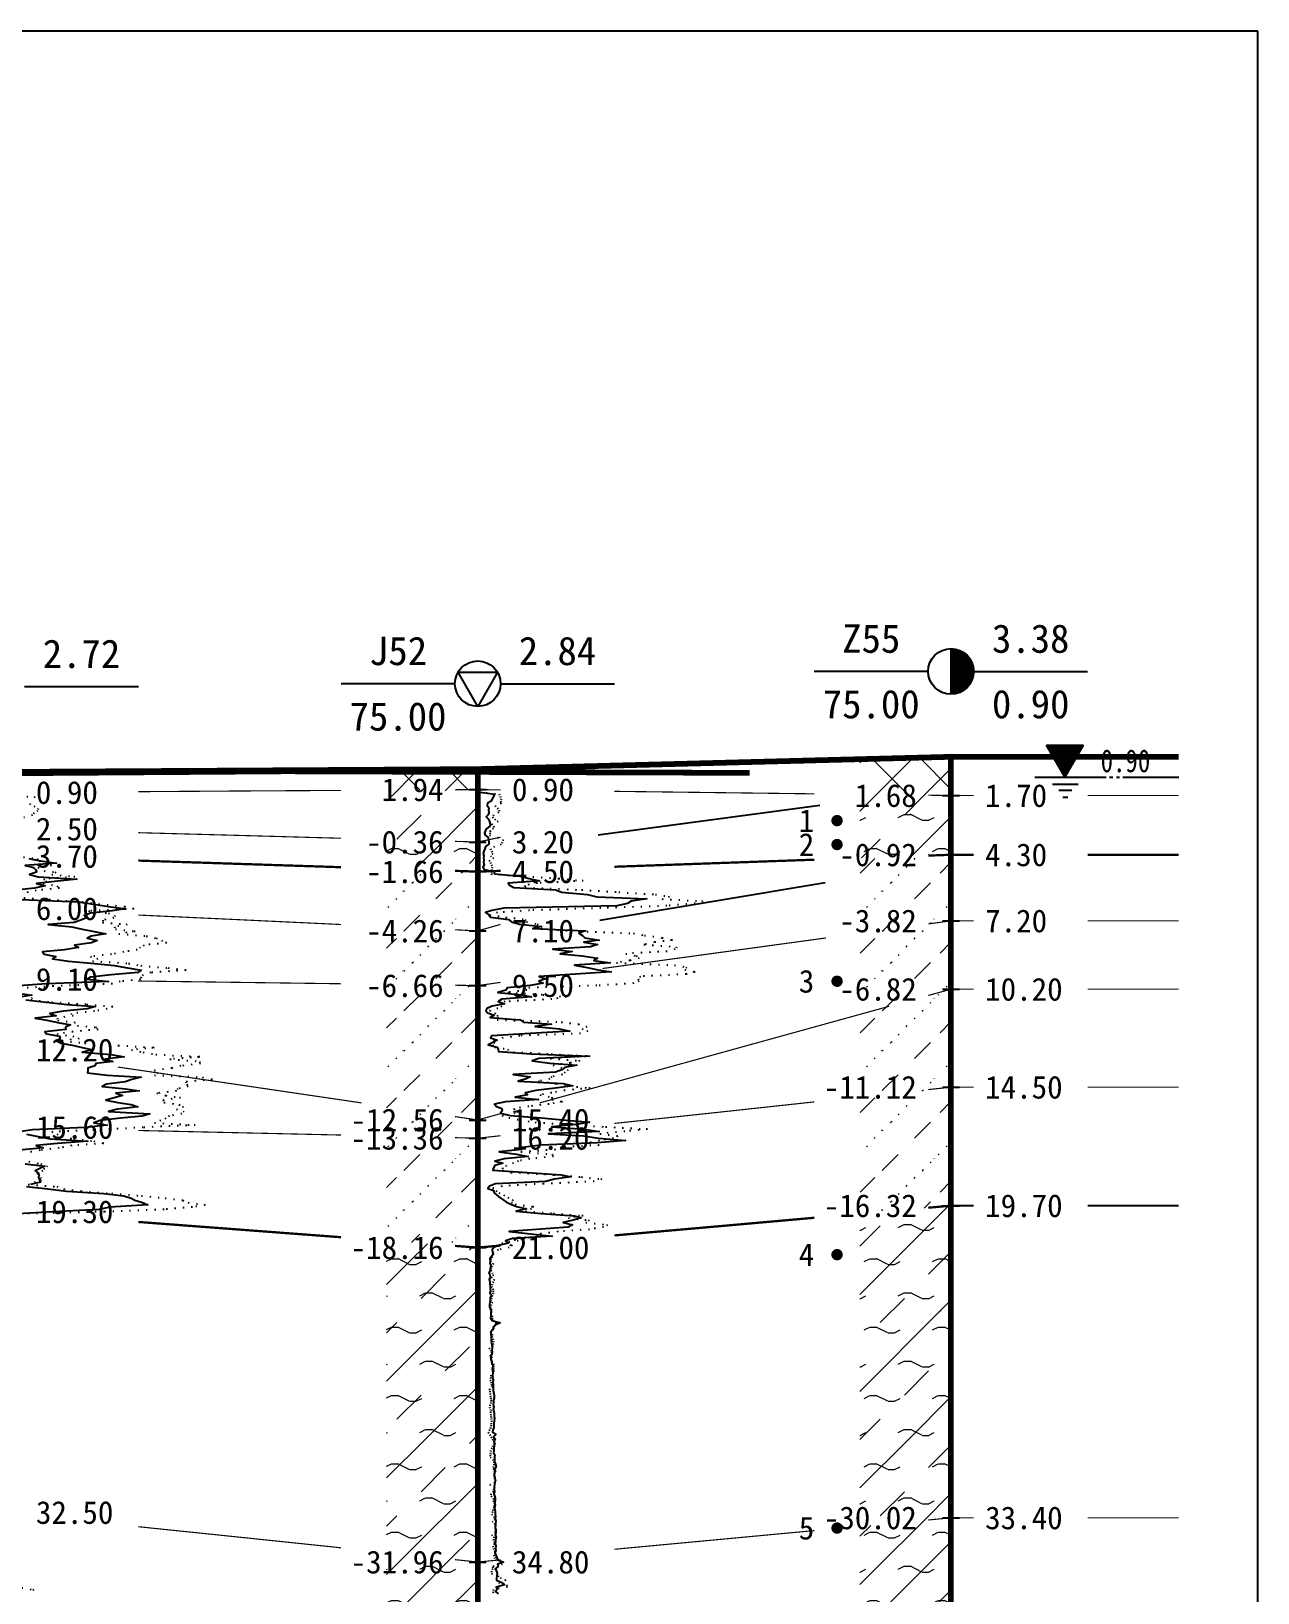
# Model space of a CAD drawing. Extents: x -37 to 3540, y -1485 to 297.
# Drawn here: x 550.8 to 658.5, y -449.1 to -312 of the extents above; entities that cross this region are included whole.
import ezdxf
from ezdxf.enums import TextEntityAlignment as Align

# ---------------------------------------------------------------- set-up
doc = ezdxf.new("R2010")
doc.units = 0
doc.linetypes.add('DOT', pattern=[6.35, 0, -6.35])
doc.layers.get('0').update_dxf_attribs({"linetype": 'CONTINUOUS'})
for name, color, linetype in [('CURVE', 200, 'CONTINUOUS'), ('FRAME', 7, 'CONTINUOUS'), ('HOLE', 41, 'CONTINUOUS'), ('SAMPLE', 1, 'CONTINUOUS'), ('STRATUM', 241, 'CONTINUOUS')]:
    doc.layers.add(name, color=color, linetype=linetype)
doc.layers.add('HATCH', color=7, linetype='CONTINUOUS', lineweight=13)
doc.styles.add('ST', font='')
doc.styles.get('ST').set_extended_font_data('SimSun')
pattern_1 = [(45, (121.4865, -594), (-2.12132, 2.12132), [10, 0]), (135, (121.4865, -594), (-2.12132, -2.12132), [10, 0])]
pattern_2 = [(45, (121.4865, -594), (-4.24264, 4.24264), [10, 0]), (45, (122.5475, -597.182), (-2.12132, 6.36396), [3, -3]), (26.565, (122.5606, -594.2536), (5.999823, 5.999812), [0.567, -12.849]), (0, (121.9936, -594.2536), (0, 6), [0.567, -5.433]), (26.565, (119.9052, -594), (5.999823, 5.999812), [0.567, -12.849]), (0, (120.4124, -593.7464), (0, 6), [0.567, -5.433]), (153.435, (121.9936, -594.2536), (-5.999818, -5e-06), [1.134, -12.2826]), (26.565, (125.5606, -591.2536), (5.999823, 5.999812), [0.567, -12.849]), (0, (124.9936, -591.2536), (0, 6), [0.567, -5.433]), (26.565, (122.9052, -591), (5.999823, 5.999812), [0.567, -12.849]), (0, (123.4124, -590.7464), (0, 6), [0.567, -5.433]), (153.435, (124.9936, -591.2536), (-5.999818, -5e-06), [1.134, -12.2826])]
pattern_3 = [(45, (121.4865, -594), (-7e-07, 6.999982), [1.97196, -7.927535]), (45, (124.2994, -591.171), (-7e-07, 6.999982), [1.99367, -7.90583]), (45, (126.554, -588.918), (-7e-07, 6.999982), [1.81361, -8.08588]), (26.56505, (121.4865, -590.5), (7, 7), [0.0965, -15.55598]), (36.8699, (122.1865, -589.8), (7, 7), [0.19775, -34.80225]), (315, (124.9865, -587.024), (6.999982, 1e-06), [0.03305, -9.86644]), (26.56505, (124.9865, -594), (7, 7), [0.14475, -15.50773]), (26.56505, (125.6865, -593.3), (7, 7), [0.10528, -15.5472]), (90, (126.0365, -592.95), (-7, -5e-07), [0.02877, -6.97123]), (26.56505, (126.3865, -592.6), (7, 7), [0.09101, -31.21394]), (36.8699, (127.0865, -591.9), (7, 7), [0.11069, -34.88931]), (45, (127.7865, -591.2), (-2e-07, 6.999982), [0.10911, -9.79038]), (315, (128.4006, -590.452), (6.999982, 1e-06), [0.03305, -9.86644]), (36.8699, (122.8865, -589.1), (7, 7), [0.10224, -34.89776]), (53.1301, (123.5865, -588.4), (13.9999998, 21), [0.13438, -34.86562]), (53.1301, (124.2865, -587.7), (13.9999998, 21), [0.12625, -34.87375])]
pattern_4 = [(45, (121.4865, -594), (-2.12132, 2.12132), [10, 0]), (26.565, (122.5606, -594.2536), (5.999823, 5.999812), [0.567, -12.849]), (0, (121.9936, -594.2536), (0, 6), [0.567, -5.433]), (26.565, (119.9052, -594), (5.999823, 5.999812), [0.567, -12.849]), (0, (120.4124, -593.7464), (0, 6), [0.567, -5.433]), (153.435, (121.9936, -594.2536), (-5.999818, -5e-06), [1.134, -12.2826]), (26.565, (125.5606, -591.2536), (5.999823, 5.999812), [0.567, -12.849]), (0, (124.9936, -591.2536), (0, 6), [0.567, -5.433]), (26.565, (122.9052, -591), (5.999823, 5.999812), [0.567, -12.849]), (0, (123.4124, -590.7464), (0, 6), [0.567, -5.433]), (153.435, (124.9936, -591.2536), (-5.999818, -5e-06), [1.134, -12.2826])]

# ---------------------------------------------------------------- blocks, each defined once
blk = doc.blocks.new('H_cpt_hole')
for p, q in [((-1.73, 1), (1.73, 1)), ((0, -2), (-1.73, 1)), ((1.73, 1), (0, -2))]:
    blk.add_line(p, q)
blk.add_circle((0, 0), 2)
blk = doc.blocks.new('H_sam_hole')
blk.add_line((0, 2), (0, -2))
at = {"const_width": 2}
blk.add_lwpolyline([(0, -1, 0.414214), (1, 0, 0.414214), (0, 1, 1)], format="xyb", dxfattribs=at)
blk.add_circle((0, 0), 2)
blk = doc.blocks.new('SampleSoilUndisturbed')
at = {"const_width": 0.5}
blk.add_lwpolyline([(-0.25, 0, 1), (0.25, 0, 1)], format="xyb", close=True, dxfattribs=at)
blk = doc.blocks.new('Gwl')
blk.add_lwpolyline([(0, 0, 0, 3.22, 0), (0, 2.79, 3.22, 3.22, 0)], format="xyseb")
blk.add_lwpolyline([(0, 0), (1.61, 2.79), (-1.61, 2.79)], close=True)
for points in [[(-2.63, 0), (3.61, 0)], [(3.93, 0), (4.21, 0)], [(4.53, 0), (4.8, 0)], [(5.09, 0), (9.99, 0)], [(-1.09, -0.61), (1.16, -0.61)], [(-0.54, -1.14), (0.61, -1.14)], [(-0.19, -1.74), (0.26, -1.74)]]:
    blk.add_lwpolyline(points)
at = {"style": 'ST', "width": 0.8}
blk.add_attdef('*GWL', (3.14, 0.45), '', height=2, dxfattribs=at)

msp = doc.modelspace()

# ---------------------------------------------------------------- hatches: boundary and pattern name
at = {"layer": 'HATCH'}
h = msp.add_hatch(dxfattribs=at)
h.set_pattern_fill('STT', color=50, style=0)
h.set_pattern_definition(pattern_1)
h.paths.add_polyline_path([(589.98, -376.77), (581.98, -376.81), (581.98, -378.61), (589.98, -378.57)])
h.paths.add_polyline_path([(580.77, -380.06), (587.47, -380.06), (587.47, -377.12), (580.77, -377.12)], flags=9)
h = msp.add_hatch(dxfattribs=at)
h.set_pattern_fill('STT', color=50, style=0)
h.set_pattern_definition(pattern_1)
h.paths.add_polyline_path([(631.52, -375.69), (623.52, -375.9), (623.52, -378.99), (631.52, -379.09)])
h.paths.add_polyline_path([(622.31, -380.58), (629.01, -380.58), (629.01, -377.64), (622.31, -377.64)], flags=9)
h = msp.add_hatch(dxfattribs=at)
h.set_pattern_fill('FZNT', color=32, style=0)
h.set_pattern_definition([(45, (121.4865, -594), (-4.24264, 4.24264), [10, 0]), (45, (122.5475, -597.182), (-2.12132, 6.36396), [3, -3])])
h.paths.add_polyline_path([(589.98, -378.57), (581.98, -378.61), (581.98, -382.95), (589.98, -383.17)])
h.paths.add_polyline_path([(579.34, -384.66), (587.47, -384.66), (587.47, -381.72), (579.34, -381.72)], flags=9)
h.paths.add_polyline_path([(580.77, -380.06), (587.47, -380.06), (587.47, -377.12), (580.77, -377.12)], flags=9)
h = msp.add_hatch(dxfattribs=at)
h.set_pattern_fill('YNFNT', color=251, style=0)
h.set_pattern_definition(pattern_2)
h.paths.add_polyline_path([(631.52, -379.09), (623.52, -378.99), (623.52, -384.57), (631.52, -384.29)])
h.paths.add_polyline_path([(620.88, -385.78), (629.01, -385.78), (629.01, -382.84), (620.88, -382.84)], flags=9)
h.paths.add_polyline_path([(622.31, -380.58), (629.01, -380.58), (629.01, -377.64), (622.31, -377.64)], flags=9)
h = msp.add_hatch(dxfattribs=at)
h.set_pattern_fill('YNFNT', color=251, style=0)
h.set_pattern_definition(pattern_2)
h.paths.add_polyline_path([(589.98, -383.17), (581.98, -382.95), (581.98, -385.51), (589.98, -385.77)])
h.paths.add_polyline_path([(579.34, -387.26), (587.47, -387.26), (587.47, -384.32), (579.34, -384.32)], flags=9)
h.paths.add_polyline_path([(579.34, -384.66), (587.47, -384.66), (587.47, -381.72), (579.34, -381.72)], flags=9)
h = msp.add_hatch(dxfattribs=at)
h.set_pattern_fill('SZFT', color=52, style=0)
h.set_pattern_definition(pattern_3)
h.paths.add_polyline_path([(631.52, -384.29), (623.52, -384.57), (623.52, -391.18), (631.52, -390.09)])
h.paths.add_polyline_path([(620.88, -391.58), (629.01, -391.58), (629.01, -388.64), (620.88, -388.64)], flags=9)
h.paths.add_polyline_path([(620.88, -385.78), (629.01, -385.78), (629.01, -382.84), (620.88, -382.84)], flags=9)
h = msp.add_hatch(dxfattribs=at)
h.set_pattern_fill('SZFT', color=52, style=0)
h.set_pattern_definition(pattern_3)
h.paths.add_polyline_path([(589.98, -385.77), (581.98, -385.51), (581.98, -390.59), (589.98, -390.97)])
h.paths.add_polyline_path([(579.34, -392.46), (587.47, -392.46), (587.47, -389.52), (579.34, -389.52)], flags=9)
h.paths.add_polyline_path([(579.34, -387.26), (587.47, -387.26), (587.47, -384.32), (579.34, -384.32)], flags=9)
h = msp.add_hatch(dxfattribs=at)
h.set_pattern_fill('SZFT', color=52, style=0)
h.set_pattern_definition(pattern_3)
h.paths.add_polyline_path([(631.52, -390.09), (623.52, -391.18), (623.52, -398.3), (631.52, -396.09)])
h.paths.add_polyline_path([(620.88, -397.58), (629.01, -397.58), (629.01, -394.64), (620.88, -394.64)], flags=9)
h.paths.add_polyline_path([(620.88, -391.58), (629.01, -391.58), (629.01, -388.64), (620.88, -388.64)], flags=9)
h = msp.add_hatch(dxfattribs=at)
h.set_pattern_fill('SZFT', color=52, style=0)
h.set_pattern_definition(pattern_3)
h.paths.add_polyline_path([(589.98, -390.97), (581.98, -390.59), (581.98, -395.66), (589.98, -395.77)])
h.paths.add_polyline_path([(579.34, -397.26), (587.47, -397.26), (587.47, -394.32), (579.34, -394.32)], flags=9)
h.paths.add_polyline_path([(579.34, -392.46), (587.47, -392.46), (587.47, -389.52), (579.34, -389.52)], flags=9)
h = msp.add_hatch(dxfattribs=at)
h.set_pattern_fill('SZFT', color=52, style=0)
h.set_pattern_definition(pattern_3)
h.paths.add_polyline_path([(589.98, -395.77), (581.98, -395.66), (581.98, -406.39), (589.98, -407.57)])
h.paths.add_polyline_path([(577.91, -409.06), (587.47, -409.06), (587.47, -406.12), (577.91, -406.12)], flags=9)
h.paths.add_polyline_path([(579.34, -397.26), (587.47, -397.26), (587.47, -394.32), (579.34, -394.32)], flags=9)
h = msp.add_hatch(dxfattribs=at)
h.set_pattern_fill('SZFT', color=52, style=0)
h.set_pattern_definition(pattern_3)
h.paths.add_polyline_path([(631.52, -396.09), (623.52, -398.3), (623.52, -405.55), (631.52, -404.69)])
h.paths.add_polyline_path([(619.45, -406.18), (629, -406.18), (629, -403.26), (619.45, -403.26)], flags=9)
h.paths.add_polyline_path([(620.88, -397.58), (629.01, -397.58), (629.01, -394.64), (620.88, -394.64)], flags=9)
h = msp.add_hatch(dxfattribs=at)
h.set_pattern_fill('SZFT', color=52, style=0)
h.set_pattern_definition(pattern_3)
h.paths.add_polyline_path([(631.52, -404.69), (623.52, -405.55), (623.52, -415.8), (631.52, -415.09)])
h.paths.add_polyline_path([(619.45, -416.58), (629.01, -416.58), (629.01, -413.64), (619.45, -413.64)], flags=9)
h.paths.add_polyline_path([(619.45, -406.18), (629, -406.18), (629, -403.26), (619.45, -403.26)], flags=9)
h = msp.add_hatch(dxfattribs=at)
h.set_pattern_fill('SZFT', color=52, style=0)
h.set_pattern_definition(pattern_3)
h.paths.add_polyline_path([(589.98, -407.57), (581.98, -406.39), (581.98, -408.99), (589.98, -409.17)])
h.paths.add_polyline_path([(577.91, -410.66), (587.47, -410.66), (587.47, -407.72), (577.91, -407.72)], flags=9)
h.paths.add_polyline_path([(577.91, -409.06), (587.47, -409.06), (587.47, -406.12), (577.91, -406.12)], flags=9)
h = msp.add_hatch(dxfattribs=at)
h.set_pattern_fill('SZFT', color=52, style=0)
h.set_pattern_definition(pattern_3)
h.paths.add_polyline_path([(589.98, -409.17), (581.98, -408.99), (581.98, -418.16), (589.98, -418.77)])
h.paths.add_polyline_path([(577.91, -420.26), (587.47, -420.26), (587.47, -417.32), (577.91, -417.32)], flags=9)
h.paths.add_polyline_path([(577.91, -410.66), (587.47, -410.66), (587.47, -407.72), (577.91, -407.72)], flags=9)
h = msp.add_hatch(dxfattribs=at)
h.set_pattern_fill('YNFNT', color=251, style=0)
h.set_pattern_definition(pattern_2)
h.paths.add_polyline_path([(631.52, -415.09), (623.52, -415.8), (623.52, -443.24), (631.52, -442.49)])
h.paths.add_polyline_path([(619.45, -443.98), (629.01, -443.98), (629.01, -441.04), (619.45, -441.04)], flags=9)
h.paths.add_polyline_path([(619.45, -416.58), (629.01, -416.58), (629.01, -413.64), (619.45, -413.64)], flags=9)
h = msp.add_hatch(dxfattribs=at)
h.set_pattern_fill('YNFNT', color=251, style=0)
h.set_pattern_definition(pattern_2)
h.paths.add_polyline_path([(589.98, -418.77), (581.98, -418.16), (581.98, -445.53), (589.98, -446.37)])
h.paths.add_polyline_path([(577.91, -447.86), (587.47, -447.86), (587.47, -444.92), (577.91, -444.92)], flags=9)
h.paths.add_polyline_path([(577.91, -420.26), (587.47, -420.26), (587.47, -417.32), (577.91, -417.32)], flags=9)
h = msp.add_hatch(dxfattribs=at)
h.set_pattern_fill('YNNT', color=251, style=0)
h.set_pattern_definition(pattern_4)
h.paths.add_polyline_path([(631.52, -442.49), (623.52, -443.24), (623.52, -454.79), (631.52, -453.89)])
h.paths.add_polyline_path([(619.45, -455.38), (629.01, -455.38), (629.01, -452.44), (619.45, -452.44)], flags=9)
h.paths.add_polyline_path([(619.45, -443.98), (629.01, -443.98), (629.01, -441.04), (619.45, -441.04)], flags=9)
h = msp.add_hatch(dxfattribs=at)
h.set_pattern_fill('YNNT', color=251, style=0)
h.set_pattern_definition(pattern_4)
h.paths.add_polyline_path([(589.98, -446.37), (581.98, -445.53), (581.98, -457.7), (589.98, -458.57)])
h.paths.add_polyline_path([(577.91, -460.06), (587.47, -460.06), (587.47, -457.12), (577.91, -457.12)], flags=9)
h.paths.add_polyline_path([(577.91, -447.86), (587.47, -447.86), (587.47, -444.92), (577.91, -444.92)], flags=9)

# ---------------------------------------------------------------- linework, layer by layer
at = {"layer": 'CURVE', "color": 30, "linetype": 'Continuous'}
for points in [[(589.98, -377.17), (589.98, -377.37), (589.98, -377.57), (589.98, -377.77), (589.98, -377.97), (589.98, -378.17), (589.98, -378.37), (589.98, -378.57), (589.98, -378.77), (591.45, -378.97), (591.37, -379.17), (591.25, -379.37), (591.17, -379.57), (590.83, -379.77), (590.81, -379.97), (590.95, -380.17), (590.93, -380.37), (590.95, -380.57), (590.89, -380.77), (590.72, -380.97), (590.93, -381.17), (591.02, -381.37), (591.06, -381.57), (591.04, -381.77), (590.77, -381.97), (590.65, -382.17), (590.58, -382.37), (590.63, -382.57), (590.88, -382.77), (590.92, -382.97), (590.95, -383.17), (590.95, -383.37), (590.66, -383.57), (590.6, -383.77), (590.5, -383.97), (590.46, -384.17), (590.5, -384.37), (590.49, -384.57), (590.51, -384.77), (590.47, -384.97), (590.54, -385.17), (590.42, -385.37), (590.53, -385.57), (591.39, -385.77), (591.46, -385.97), (593.71, -386.17), (594.48, -386.37), (595.41, -386.57), (592.65, -386.77), (592.76, -386.97), (593.16, -387.17), (596.82, -387.37), (597.33, -387.57), (599.62, -387.77), (600.42, -387.97), (604.81, -388.17), (603.45, -388.37), (603.11, -388.57), (602.19, -388.77), (592.26, -388.97), (591.21, -389.17), (590.66, -389.37), (590.94, -389.57), (591.11, -389.77), (592.69, -389.97), (592.94, -390.17), (593.63, -390.37), (595.56, -390.57), (594.82, -390.77), (599.45, -390.97), (598.84, -391.17), (599.17, -391.37), (599.39, -391.57), (600.63, -391.77), (599.28, -391.97), (600.5, -392.17), (599.87, -392.37), (596.57, -392.57), (598.27, -392.77), (597.22, -392.97), (599.14, -393.17), (600.49, -393.37), (600.16, -393.57), (601.61, -393.77), (598.47, -393.97), (599.57, -394.17), (600.4, -394.37), (601.69, -394.57), (598.57, -394.77), (595.38, -394.97), (595.96, -395.17), (595.34, -395.37), (595.72, -395.57), (594.59, -395.77), (592.57, -395.97), (592.43, -396.17), (591.75, -396.37), (593.86, -396.57), (594.71, -396.77), (592.09, -396.97), (591.77, -397.17), (592.32, -397.37), (591.25, -397.57), (590.79, -397.77), (590.69, -397.97), (590.83, -398.17), (591.41, -398.37), (591.08, -398.57), (593.7, -398.77), (593.99, -398.97), (596.46, -399.17), (595.03, -399.37), (597.15, -399.57), (598.06, -399.77), (594.59, -399.97), (591.18, -400.17), (591.09, -400.37), (591.67, -400.57), (591.31, -400.77), (590.89, -400.97), (591.68, -401.17), (591.78, -401.37), (591.79, -401.57), (594.68, -401.77), (599.8, -401.97), (595.33, -402.17), (594.76, -402.37), (596.3, -402.57), (598.67, -402.77), (597.62, -402.97), (597.37, -403.17), (596.79, -403.37), (593.09, -403.57), (594.57, -403.77), (594.22, -403.97), (593.54, -404.17), (597.48, -404.37), (598.33, -404.57), (596.77, -404.77), (595.08, -404.97), (594.15, -405.17), (594.35, -405.37), (593.27, -405.57), (595.3, -405.77), (592.4, -405.97), (591.44, -406.17), (591.62, -406.37), (592.1, -406.57), (592.13, -406.77), (591.97, -406.97), (592.83, -407.17), (595.54, -407.37), (597.73, -407.57), (599.79, -407.77), (598.66, -407.97), (596.48, -408.17), (599.28, -408.37), (600.64, -408.57), (596.19, -408.77), (599.25, -408.97), (600.58, -409.17), (602.95, -409.37), (600.47, -409.57), (595.53, -409.77), (593.89, -409.97), (593.79, -410.17), (591.86, -410.37), (593.39, -410.57), (594.41, -410.77), (592.29, -410.97), (591.48, -411.17), (592.19, -411.37), (591.48, -411.57), (591.37, -411.77), (591.31, -411.97), (594.32, -412.17), (597.29, -412.37), (598.14, -412.57), (596.71, -412.77), (595.92, -412.97), (591.53, -413.17), (591, -413.37), (590.86, -413.57), (591.37, -413.77), (591.41, -413.97), (591.66, -414.17), (591.93, -414.37), (592.2, -414.57), (592.51, -414.77), (592.87, -414.97), (593.38, -415.17), (594.25, -415.37), (593.35, -415.57), (595.54, -415.77), (598.47, -415.97), (599.06, -416.17), (598.35, -416.37), (597.48, -416.57), (598.3, -416.77), (597.91, -416.97), (595.15, -417.17), (592.73, -417.37), (594.6, -417.57), (596.5, -417.77), (593.04, -417.97), (592.42, -418.17), (592.68, -418.37), (591.9, -418.57), (591.4, -418.77), (591.23, -418.97), (591.27, -419.17), (591.33, -419.37), (591.15, -419.57), (591.05, -419.77), (591.07, -419.97), (591.04, -420.17), (591.15, -420.37), (591.08, -420.57), (591.06, -420.77), (590.95, -420.97), (591.04, -421.17), (591.08, -421.37), (590.99, -421.57), (591.03, -421.77), (591.03, -421.97), (591.07, -422.17), (591.06, -422.37), (591.09, -422.57), (591.05, -422.77), (591.2, -422.97), (591.07, -423.17), (591.06, -423.37), (591.05, -423.57), (591.02, -423.77), (591.02, -423.97), (591.16, -424.17), (591.17, -424.37), (591.12, -424.57), (591.14, -424.77), (591.09, -424.97), (591.24, -425.17), (591.94, -425.37), (591.5, -425.57), (591.34, -425.77), (591.29, -425.97), (591.14, -426.17), (591.12, -426.37), (591.15, -426.57), (591.15, -426.77), (591.16, -426.97), (591.19, -427.17), (591.2, -427.37), (591.25, -427.57), (591.2, -427.77), (591.25, -427.97), (591.18, -428.17), (591.11, -428.37), (591.13, -428.57), (591.21, -428.77), (591.22, -428.97), (591.34, -429.17), (591.23, -429.37), (591.27, -429.57), (591.29, -429.77), (591.26, -429.97), (591.26, -430.17), (591.34, -430.37), (591.3, -430.57), (591.34, -430.77), (591.34, -430.97), (591.32, -431.17), (591.32, -431.37), (591.38, -431.57), (591.43, -431.77), (591.41, -431.97), (591.37, -432.17), (591.36, -432.37), (591.32, -432.57), (591.4, -432.77), (591.34, -432.97), (591.4, -433.17), (591.41, -433.37), (591.43, -433.57), (591.44, -433.77), (591.42, -433.97), (591.39, -434.17), (591.39, -434.37), (591.39, -434.57), (591.31, -434.77), (591.27, -434.97), (591.57, -435.17), (591.35, -435.37), (591.51, -435.57), (591.38, -435.77), (591.43, -435.97), (591.43, -436.17), (591.38, -436.37), (591.39, -436.57), (591.35, -436.77), (591.48, -436.97), (591.46, -437.17), (591.46, -437.37), (591.44, -437.57), (591.54, -437.77), (591.59, -437.97), (591.5, -438.17), (591.46, -438.37), (591.46, -438.57), (591.43, -438.77), (591.49, -438.97), (591.5, -439.17), (591.49, -439.37), (591.44, -439.57), (591.42, -439.77), (591.43, -439.97), (591.44, -440.17), (591.4, -440.37), (591.46, -440.57), (591.51, -440.77), (591.5, -440.97), (591.44, -441.17), (591.5, -441.37), (591.46, -441.57), (591.48, -441.77), (591.51, -441.97), (591.5, -442.17), (591.54, -442.37), (591.52, -442.57), (591.58, -442.77), (591.54, -442.97), (591.55, -443.17), (591.52, -443.37), (591.56, -443.57), (591.57, -443.77), (591.52, -443.97), (591.6, -444.17), (591.53, -444.37), (591.54, -444.57), (591.52, -444.77), (591.57, -444.97), (591.53, -445.17), (591.56, -445.37), (591.49, -445.57), (591.58, -445.77), (591.66, -445.97), (591.75, -446.17), (592.23, -446.37), (591.72, -446.57), (591.77, -446.77), (591.52, -446.97), (591.62, -447.17), (591.67, -447.37), (591.64, -447.57), (591.63, -447.77), (591.62, -447.97), (592.1, -448.17), (592.33, -448.37), (591.59, -448.57), (591.67, -448.77), (591.53, -448.97), (591.76, -449.17)], [(550.57, -384.62), (551.6, -384.82), (553, -385.02), (550.26, -385.22), (550.97, -385.42), (551.18, -385.62), (551.24, -385.82), (550.64, -386.02), (551.39, -386.22), (554.77, -386.42), (552.86, -386.62), (551.24, -386.82), (551.99, -387.02), (551.07, -387.22), (549.17, -387.42)], [(549.85, -388.22), (554.91, -388.42), (556.26, -388.62), (557.56, -388.82), (559.08, -389.02), (557.89, -389.22), (555.99, -389.42), (555.42, -389.62), (555.62, -389.82), (555.13, -390.02), (554.56, -390.22), (552.28, -390.42), (554.34, -390.62), (555.25, -390.82), (556.31, -391.02), (557.32, -391.22), (556.03, -391.42), (555.7, -391.62), (556.57, -391.82), (556.07, -392.02), (554.59, -392.22), (554.93, -392.42), (553.71, -392.62), (551.76, -392.82), (551.93, -393.02), (552.94, -393.22), (552.66, -393.42), (554.05, -393.62), (556.34, -393.82), (558.08, -394.02), (559.24, -394.22), (560.42, -394.42), (560.14, -394.62), (557.79, -394.82), (555.97, -395.02), (555.69, -395.22), (557.55, -395.42), (552.11, -395.62), (549.27, -395.82)], [(549.38, -396.42), (550.82, -396.62), (549.61, -396.82)], [(550.32, -397.02), (552.08, -397.22), (553.93, -397.42), (556.42, -397.62), (555.69, -397.82), (553.62, -398.02), (552.41, -398.22), (552.96, -398.42), (551.12, -398.62), (552.16, -398.82), (553.11, -399.02), (554.23, -399.22), (553.79, -399.42), (553.81, -399.62), (551.98, -399.82), (552.12, -400.02), (553.26, -400.22), (553.33, -400.42), (553.01, -400.62), (553.4, -400.82), (554.51, -401.02), (555.26, -401.22), (556.2, -401.42), (555.24, -401.62), (557.77, -401.82), (558.93, -402.02), (557.26, -402.22), (557.94, -402.42), (556.45, -402.62), (556.37, -402.82), (555.76, -403.02), (555.75, -403.22), (555.73, -403.42), (557.46, -403.62), (560.43, -403.82), (559.6, -404.02), (559.03, -404.22), (557.39, -404.42), (557, -404.62), (559.07, -404.82), (560.25, -405.02), (558.21, -405.22), (558.79, -405.42), (558.06, -405.62), (557.32, -405.82), (558.39, -406.02), (559.54, -406.22), (560.13, -406.42), (558.35, -406.62), (557.57, -406.82), (561.19, -407.02), (560.53, -407.22), (558.63, -407.42), (556.83, -407.62), (556.28, -407.82), (557.45, -408.02), (555.49, -408.22), (550.88, -408.42), (549.73, -408.62)], [(550.37, -408.82), (551.4, -409.02), (552.44, -409.22), (555.74, -409.42), (553.09, -409.62), (551.21, -409.82), (551.83, -410.02), (549.74, -410.22)], [(550.25, -411.42), (551.97, -411.62), (551.54, -411.82), (551.12, -412.02), (551.39, -412.22), (551.44, -412.42), (551.41, -412.62), (551.51, -412.82), (551.58, -413.02), (550.71, -413.22)], [(550.36, -413.42), (552.25, -413.62), (553.87, -413.82), (557.16, -414.02), (558.9, -414.22), (559.55, -414.42), (559.88, -414.62), (560.54, -414.82), (561.01, -415.02), (557.69, -415.22), (556.75, -415.42), (552.69, -415.62), (549.6, -415.82)]]:
    msp.add_lwpolyline(points, dxfattribs=at)
at = {"layer": 'CURVE', "color": 100, "linetype": 'DOT', "ltscale": 0.1}
for points in [[(589.98, -377.17), (589.98, -377.37), (589.98, -377.57), (589.98, -377.77), (589.98, -377.97), (589.98, -378.17), (589.98, -378.37), (589.98, -378.57), (589.98, -378.77), (591.85, -378.97), (591.96, -379.17), (592.02, -379.37), (591.98, -379.57), (592.05, -379.77), (591.5, -379.97), (591.7, -380.17), (591.87, -380.37), (591.83, -380.57), (591.36, -380.77), (591.28, -380.97), (591.45, -381.17), (591.78, -381.37), (591.22, -381.57), (591.39, -381.77), (591.37, -381.97), (591.06, -382.17), (591.07, -382.37), (591.01, -382.57), (591.73, -382.77), (592.24, -382.97), (592.12, -383.17), (592.04, -383.37), (591.44, -383.57), (591.09, -383.77), (591.18, -383.97), (591.29, -384.17), (591.09, -384.37), (591.35, -384.57), (590.98, -384.77), (591.09, -384.97), (591.19, -385.17), (591.25, -385.37), (591.19, -385.57), (591.2, -385.77), (591.14, -385.97), (594.07, -386.17), (597.09, -386.37), (599.23, -386.57), (595.21, -386.77), (594.07, -386.97), (594.13, -387.17), (599.09, -387.37), (602.36, -387.57), (605.58, -387.77), (606.81, -387.97), (606.15, -388.17), (609.74, -388.37), (609.07, -388.57), (606.59, -388.77), (600.79, -388.97), (594.52, -389.17), (591.72, -389.37), (591.02, -389.57), (592.42, -389.77), (594.15, -389.97), (594.26, -390.17), (595.18, -390.37), (595.59, -390.57), (595.52, -390.77), (598.09, -390.97), (603.64, -391.17), (604.61, -391.37), (606.17, -391.57), (607.06, -391.77), (605.51, -391.97), (604.57, -392.17), (607.44, -392.37), (607.32, -392.57), (606.6, -392.77), (602.97, -392.97), (603.89, -393.17), (604.16, -393.37), (603.33, -393.57), (602.16, -393.77), (607.25, -393.97), (608.29, -394.17), (608.15, -394.37), (609.06, -394.57), (608.28, -394.77), (604.26, -394.97), (604.07, -395.17), (604.14, -395.37), (603.67, -395.57), (600.44, -395.77), (594.11, -395.97), (594.3, -396.17), (592.61, -396.37), (595.68, -396.57), (597.72, -396.77), (596.48, -396.97), (592.38, -397.17), (591.93, -397.37), (592.08, -397.57), (591.75, -397.77), (591.02, -397.97), (591.46, -398.17), (591.68, -398.37), (591.84, -398.57), (591.68, -398.77), (597.31, -398.97), (598.81, -399.17), (599.56, -399.37), (599.14, -399.57), (599.64, -399.77), (599.01, -399.97), (593.66, -400.17), (592.22, -400.37), (591.38, -400.57), (591.45, -400.77), (591.26, -400.97), (591.47, -401.17), (592.67, -401.37), (592.38, -401.57), (596.42, -401.77), (599.54, -401.97), (596.34, -402.17), (598.93, -402.37), (598.09, -402.57), (596.59, -402.77), (597.26, -402.97), (597.92, -403.17), (597.64, -403.37), (597.41, -403.57), (596.47, -403.77), (596.31, -403.97), (595.29, -404.17), (596.87, -404.37), (597.92, -404.57), (599.84, -404.77), (597.63, -404.97), (596.47, -405.17), (595.44, -405.37), (596.49, -405.57), (596.49, -405.77), (597.41, -405.97), (596.24, -406.17), (594.47, -406.37), (593.18, -406.57), (593.14, -406.77), (593.24, -406.97), (592.1, -407.17), (592.71, -407.37), (593.68, -407.57), (595.02, -407.77), (597.94, -407.97), (601.2, -408.17), (604.87, -408.37), (602.9, -408.57), (600.7, -408.77), (602.29, -408.97), (601.9, -409.17), (600.68, -409.37), (599.81, -409.57), (600.64, -409.77), (597.33, -409.97), (596.8, -410.17), (593.75, -410.37), (596.52, -410.57), (596.64, -410.77), (594.54, -410.97), (593.56, -411.17), (593.13, -411.37), (592.51, -411.57), (592.16, -411.77), (592.14, -411.97), (592.9, -412.17), (596.66, -412.37), (599.06, -412.57), (600.87, -412.77), (600.2, -412.97), (595.75, -413.17), (592.11, -413.37), (591.27, -413.57), (591.57, -413.77), (591.82, -413.97), (592.25, -414.17), (592.62, -414.37), (593.08, -414.57), (592.95, -414.77), (593.25, -414.97), (594.86, -415.17), (594.7, -415.37), (594.16, -415.57), (596.61, -415.77), (599.22, -415.97), (597.93, -416.17), (599.76, -416.37), (599.46, -416.57), (601.37, -416.77), (601.03, -416.97), (599.8, -417.17), (597.03, -417.37), (595.5, -417.57), (595.26, -417.77), (594.12, -417.97), (593.53, -418.17), (592.08, -418.37), (593, -418.57), (592.75, -418.77), (591.79, -418.97), (591.32, -419.17), (591.26, -419.37), (591.21, -419.57), (591.14, -419.77), (591.07, -419.97), (591.37, -420.17), (591.21, -420.37), (591.16, -420.57), (591.12, -420.77), (591.23, -420.97), (591.37, -421.17), (591.17, -421.37), (591.44, -421.57), (591.36, -421.77), (591.23, -421.97), (591.18, -422.17), (591.31, -422.37), (591.34, -422.57), (591.33, -422.77), (591.24, -422.97), (591.18, -423.17), (591.1, -423.37), (591.28, -423.57), (591.15, -423.77), (591.08, -423.97), (591.08, -424.17), (591.13, -424.37), (591.11, -424.57), (591.24, -424.77), (591.24, -424.97), (591.25, -425.17), (591.59, -425.37), (591.48, -425.57), (591.4, -425.77), (591.34, -425.97), (591.1, -426.17), (591.25, -426.37), (591.21, -426.57), (591.31, -426.77), (591.35, -426.97), (591.3, -427.17), (591.34, -427.37), (590.98, -427.57), (591.14, -427.77), (591.19, -427.97), (591.04, -428.17), (591.24, -428.37), (591.13, -428.57), (591.14, -428.77), (591.36, -428.97), (591.35, -429.17), (591.36, -429.37), (591.36, -429.57), (591.37, -429.77), (591.14, -429.97), (591.09, -430.17), (591.08, -430.37), (591.15, -430.57), (591.17, -430.77), (591.26, -430.97), (591.01, -431.17), (591.03, -431.37), (591.07, -431.57), (591.08, -431.77), (591.13, -431.97), (591.15, -432.17), (591.14, -432.37), (591.05, -432.57), (591, -432.77), (591.12, -432.97), (591.1, -433.17), (591.1, -433.37), (591.14, -433.57), (591.16, -433.77), (591.19, -433.97), (591.17, -434.17), (591.16, -434.37), (591.09, -434.57), (591.04, -434.77), (590.9, -434.97), (591.05, -435.17), (591.16, -435.37), (591.28, -435.57), (591.42, -435.77), (591.55, -435.97), (591.3, -436.17), (591.24, -436.37), (591.13, -436.57), (591.09, -436.77), (591.07, -436.97), (591.06, -437.17), (591.3, -437.37), (591.39, -437.57), (591.4, -437.77), (591.37, -437.97), (591.3, -438.17), (591.57, -438.37), (591.42, -438.57), (591.41, -438.77), (591.39, -438.97), (591.54, -439.17), (591.48, -439.37), (591.01, -439.57), (591.47, -439.77), (591.35, -439.97), (591.35, -440.17), (591.14, -440.37), (591.14, -440.57), (591.37, -440.77), (591.34, -440.97), (591.46, -441.17), (591.4, -441.37), (591.42, -441.57), (591.32, -441.77), (591.3, -441.97), (591.18, -442.17), (591.4, -442.37), (591.47, -442.57), (591.23, -442.77), (591.44, -442.97), (591.51, -443.17), (591.5, -443.37), (591.54, -443.57), (591.55, -443.77), (591.18, -443.97), (591.41, -444.17), (591.34, -444.37), (591.44, -444.57), (591.44, -444.77), (591.3, -444.97), (591.37, -445.17), (591.44, -445.37), (591.54, -445.57), (591.4, -445.77), (591.44, -445.97), (591.54, -446.17), (591.95, -446.37), (592.13, -446.57), (591.28, -446.77), (591.3, -446.97), (591.18, -447.17), (591.18, -447.37), (591.76, -447.57), (591.95, -447.77), (592.43, -447.97), (591.83, -448.17), (592.51, -448.37), (592.59, -448.57), (591.36, -448.77), (591.29, -448.97), (591.37, -449.17)], [(548.19, -379.02), (551.13, -379.22), (550.62, -379.42)], [(550.62, -379.82), (551.01, -380.02), (551.39, -380.22), (551.34, -380.42), (551.05, -380.62), (550.89, -380.82), (550.14, -381.02)], [(549.37, -384.42), (551.29, -384.62), (551.48, -384.82), (552.31, -385.02), (552.55, -385.22), (551.45, -385.42), (551.18, -385.62), (552.95, -385.82), (552.58, -386.02), (554.62, -386.22), (551.86, -386.42), (552.14, -386.62), (551.83, -386.82), (553.04, -387.02), (553.25, -387.22), (551.22, -387.42), (550.28, -387.62)], [(549.41, -388.02), (552.36, -388.22), (555.23, -388.42), (556.71, -388.62), (558.97, -388.82), (559.78, -389.02), (555.82, -389.22), (557.56, -389.42), (558.12, -389.62), (558.04, -389.82), (557.07, -390.02), (557.04, -390.22), (559.2, -390.42), (558.09, -390.62), (558.17, -390.82), (559.89, -391.02), (558.46, -391.22), (560.88, -391.42), (561.75, -391.62), (562.21, -391.82), (562.68, -392.02), (560.68, -392.22), (560.35, -392.42), (560.09, -392.62), (558.91, -392.82), (557.83, -393.02), (555.98, -393.22), (556.64, -393.42), (556.15, -393.62), (559.33, -393.82), (560.39, -394.02), (562.78, -394.22), (564.38, -394.42), (561.28, -394.62), (560.6, -394.82), (560.46, -395.02), (560.36, -395.22), (558.6, -395.42), (557.91, -395.62), (552.71, -395.82), (549.71, -396.02)], [(550.2, -396.62), (550.83, -396.82), (550.76, -397.02), (552.56, -397.22), (555.66, -397.42), (557.93, -397.62), (557.45, -397.82), (556.34, -398.02), (554.25, -398.22), (554.47, -398.42), (553.06, -398.62), (553.11, -398.82), (554.65, -399.02), (554.11, -399.22), (556.43, -399.42), (556.65, -399.62), (554.44, -399.82), (553.06, -400.02), (554.42, -400.22), (555, -400.42), (553.49, -400.62), (555.46, -400.82), (558.43, -401.02), (561.57, -401.22), (559.57, -401.42), (560.61, -401.62), (561.71, -401.82), (565.57, -402.02), (562.96, -402.22), (565.56, -402.42), (565.65, -402.62), (563.92, -402.82), (563.13, -403.02), (561.59, -403.22), (561.89, -403.42), (561.59, -403.62), (565.82, -403.82), (566.69, -404.02), (564.34, -404.22), (564.45, -404.42), (564.56, -404.62), (563.64, -404.82), (563.52, -405.02), (561.8, -405.22), (562.59, -405.42), (563.89, -405.62), (562.35, -405.82), (562.43, -406.02), (563.75, -406.22), (564.16, -406.42), (563.53, -406.62), (564.17, -406.82), (564, -407.02), (562.91, -407.22), (562.6, -407.42), (562.15, -407.62), (561.6, -407.82), (565.17, -408.02), (560.61, -408.22), (557.01, -408.42), (552.59, -408.62), (553.03, -408.82), (553.49, -409.02), (554.51, -409.22), (556.27, -409.42), (557.16, -409.62), (554.33, -409.82), (553.23, -410.02), (551.55, -410.22), (550.46, -410.42)], [(550.56, -411.22), (551.63, -411.42), (552.19, -411.62), (551.95, -411.82), (551.8, -412.02), (551.31, -412.22), (551.44, -412.42), (551.6, -412.62), (551.66, -412.82), (551.16, -413.02), (550.52, -413.22), (553.02, -413.42), (553.62, -413.62), (555.16, -413.82), (557.85, -414.02), (560.46, -414.22), (562.53, -414.42), (564.07, -414.62), (564.55, -414.82), (566.04, -415.02), (564.93, -415.22), (562.44, -415.42), (557.21, -415.62), (549.41, -415.82)], [(549.95, -448.62), (551.02, -448.82), (550.44, -449.02)]]:
    msp.add_lwpolyline(points, dxfattribs=at)
at = {"layer": 'FRAME', "linetype": 'Continuous'}
for p, q in [((658.45, -312), (-17.39, -312)), ((658.45, -579), (658.45, -312))]:
    msp.add_line(p, q, dxfattribs=at)
at = {"layer": 'HOLE', "linetype": 'Continuous'}
for points in [[(629.52, -368.19), (619.52, -368.19)], [(633.52, -368.19), (643.52, -368.19)], [(550.19, -369.52), (560.19, -369.52)], [(587.98, -369.27), (577.98, -369.27)], [(591.98, -369.27), (601.98, -369.27)], [(589.23, -378.57), (590.73, -378.57)], [(630.77, -379.09), (632.27, -379.09)], [(589.23, -383.17), (590.73, -383.17)], [(630.77, -384.29), (632.27, -384.29)], [(589.23, -385.77), (590.73, -385.77)], [(630.77, -390.09), (632.27, -390.09)], [(589.23, -390.97), (590.73, -390.97)], [(589.23, -395.77), (590.73, -395.77)], [(630.77, -396.09), (632.27, -396.09)], [(630.77, -404.69), (632.27, -404.69)], [(589.23, -407.57), (590.73, -407.57)], [(589.23, -409.17), (590.73, -409.17)], [(630.77, -415.09), (632.27, -415.09)], [(589.23, -418.77), (590.73, -418.77)], [(630.77, -442.49), (632.27, -442.49)], [(589.23, -446.37), (590.73, -446.37)]]:
    msp.add_lwpolyline(points, dxfattribs=at)
at = {"layer": 'HOLE', "linetype": 'Continuous', "const_width": 0.5}
for points in [[(631.52, -375.69), (631.52, -525.69)], [(589.98, -376.77), (589.98, -525.47)]]:
    msp.add_lwpolyline(points, dxfattribs=at)
at = {"layer": 'STRATUM', "linetype": 'Continuous'}
for points, const_width in [([(373.97, -377.36), (406.81, -377.79), (456.66, -377.79), (506.16, -377.45), (548.19, -377.02), (589.98, -376.77), (631.52, -375.69), (651.52, -375.69)], 0.5), ([(373.97, -377.36), (406.81, -377.79), (456.66, -377.79), (506.16, -377.45), (573.09, -376.96), (613.86, -377.1)], 0.5), ([(560.19, -378.75), (569.08, -378.69), (577.98, -378.64)], 0.1), ([(587.98, -378.58), (589.98, -378.57), (591.98, -378.59)], 0.1), ([(601.98, -378.72), (610.75, -378.83), (619.52, -378.94)], 0.1), ([(629.52, -379.06), (631.52, -379.09), (633.52, -379.09)], 0.1), ([(643.52, -379.09), (651.52, -379.09)], 0.1), ([(560.19, -382.35), (569.08, -382.59), (577.98, -382.84)], 0.1), ([(587.98, -383.11), (589.98, -383.17), (591.98, -382.75)], 0.1), ([(560.19, -384.8), (569.08, -385.09), (577.98, -385.38)], 0.2), ([(601.98, -385.34), (610.75, -385.03), (619.52, -384.72)], 0.2), ([(629.52, -384.36), (631.52, -384.29), (633.52, -384.29)], 0.2), ([(643.52, -384.29), (651.52, -384.29)], 0.2), ([(587.98, -385.7), (589.98, -385.77), (591.98, -385.7)], 0.2), ([(560.19, -389.58), (569.08, -389.99), (577.98, -390.41)], 0.1), ([(587.98, -390.87), (589.98, -390.97), (591.98, -390.4)], 0.1), ([(629.52, -390.36), (631.52, -390.09), (633.52, -390.09)], 0.1), ([(643.52, -390.09), (651.52, -390.09)], 0.1), ([(600.95, -394.27), (610.75, -392.93), (620.54, -391.59)], 0.1), ([(560.19, -395.37), (569.08, -395.49), (577.98, -395.61)], 0.1), ([(587.98, -395.74), (589.98, -395.77), (591.98, -395.49)], 0.1), ([(629.52, -396.64), (631.52, -396.09), (633.52, -396.09)], 0.1), ([(643.52, -396.09), (651.52, -396.09)], 0.1), ([(595.41, -406.07), (610.75, -401.83), (626.09, -397.59)], 0.1), ([(558.38, -402.92), (569.08, -404.49), (579.79, -406.07)], 0.1), ([(629.52, -404.9), (631.52, -404.69), (633.52, -404.69)], 0.1), ([(643.52, -404.69), (651.52, -404.69)], 0.1), ([(587.98, -407.27), (589.98, -407.57), (591.98, -407.01)], 0.1), ([(601.98, -407.87), (610.75, -406.93), (619.52, -405.98)], 0.1), ([(560.19, -408.49), (569.08, -408.69), (577.98, -408.89)], 0.1), ([(587.98, -409.12), (589.98, -409.17), (591.98, -408.95)], 0.1), ([(629.52, -415.27), (631.52, -415.09), (633.52, -415.09)], 0.2), ([(643.52, -415.09), (651.52, -415.09)], 0.2), ([(560.19, -416.52), (569.08, -417.19), (577.98, -417.86)], 0.2), ([(601.98, -417.7), (610.75, -416.93), (619.52, -416.15)], 0.2), ([(587.98, -418.62), (589.98, -418.77), (591.98, -418.59)], 0.2), ([(629.52, -442.68), (631.52, -442.49), (633.52, -442.49)], 0.1), ([(643.52, -442.49), (651.52, -442.49)], 0.1), ([(560.19, -443.27), (569.08, -444.19), (577.98, -445.12)], 0.1), ([(601.98, -445.25), (610.75, -444.43), (619.52, -443.61)], 0.1), ([(587.98, -446.16), (589.98, -446.37), (591.98, -446.18)], 0.1)]:
    msp.add_lwpolyline(points, dxfattribs=dict(at, const_width=const_width))
at = {"layer": 'STRATUM'}
for points in [[(600.55, -382.54), (620.01, -379.93)], [(600.7, -390.02), (620.47, -386.71)]]:
    msp.add_lwpolyline(points, dxfattribs=at)

# ---------------------------------------------------------------- block references
at = {"layer": 'CURVE'}
msp.add_blockref('Gwl', (641.52, -377.49), dxfattribs=at).add_auto_attribs({'*GWL': '0.90'})
at = {"layer": 'HOLE'}
for name, p in [('H_cpt_hole', (589.98, -369.27)), ('H_sam_hole', (631.52, -368.19))]:
    msp.add_blockref(name, p, dxfattribs=at)
at = {"layer": 'SAMPLE'}
for p in [(621.52, -381.29), (621.52, -383.39), (621.52, -395.39), (621.52, -419.39), (621.52, -443.39)]:
    msp.add_blockref('SampleSoilUndisturbed', p, dxfattribs=at)

# ---------------------------------------------------------------- texts
at = {"layer": 'HOLE', "style": 'ST'}
for s, p in [('Z55', (624.52, -365.31)), ('3.38', (638.52, -365.31)), ('2.72', (555.19, -366.64)), ('J52', (582.98, -366.39)), ('2.84', (596.98, -366.39)), ('75.00', (624.52, -371.06)), ('0.90', (638.52, -371.06)), ('75.00', (582.98, -372.14))]:
    msp.add_text(s, height=2.5, dxfattribs=at).set_placement(p, align=Align.MIDDLE_CENTER)
for s, p in [('0.90', (551.19, -378.82)), ('0.90', (592.98, -378.57)), ('1.70', (634.52, -379.09)), ('2.50', (551.19, -382.02)), ('3.20', (592.98, -383.17)), ('3.70', (551.19, -384.42)), ('4.30', (634.52, -384.29)), ('4.50', (592.98, -385.77)), ('6.00', (551.19, -389.02)), ('7.20', (634.52, -390.09)), ('7.10', (592.98, -390.97)), ('9.10', (551.19, -395.22)), ('9.50', (592.98, -395.77)), ('10.20', (634.52, -396.09)), ('12.20', (551.19, -401.42)), ('14.50', (634.52, -404.69)), ('15.40', (592.98, -407.57)), ('15.60', (551.19, -408.22)), ('16.20', (592.98, -409.17)), ('19.30', (551.19, -415.62)), ('19.70', (634.52, -415.09)), ('21.00', (592.98, -418.77)), ('32.50', (551.19, -442.02)), ('33.40', (634.52, -442.49)), ('34.80', (592.98, -446.37))]:
    msp.add_text(s, height=2, dxfattribs=at).set_placement(p, align=Align.MIDDLE_LEFT)
for s, p in [('1.94', (586.98, -378.57)), ('1.68', (628.52, -379.09)), ('-0.36', (586.98, -383.17)), ('-0.92', (628.52, -384.29)), ('-1.66', (586.98, -385.77)), ('-3.82', (628.52, -390.09)), ('-4.26', (586.98, -390.97)), ('-6.66', (586.98, -395.77)), ('-6.82', (628.52, -396.09)), ('-11.12', (628.52, -404.69)), ('-12.56', (586.98, -407.57)), ('-13.36', (586.98, -409.17)), ('-16.32', (628.52, -415.09)), ('-18.16', (586.98, -418.77)), ('-30.02', (628.52, -442.49)), ('-31.96', (586.98, -446.37))]:
    msp.add_text(s, height=2, dxfattribs=at).set_placement(p, align=Align.MIDDLE_RIGHT)
at = {"layer": 'SAMPLE', "style": 'ST'}
for s, p in [('1', (619.52, -381.29)), ('2', (619.52, -383.39)), ('3', (619.52, -395.39)), ('4', (619.52, -419.39)), ('5', (619.52, -443.39))]:
    msp.add_text(s, height=2, dxfattribs=at).set_placement(p, align=Align.MIDDLE_RIGHT)

doc.saveas('drawing.dxf')
